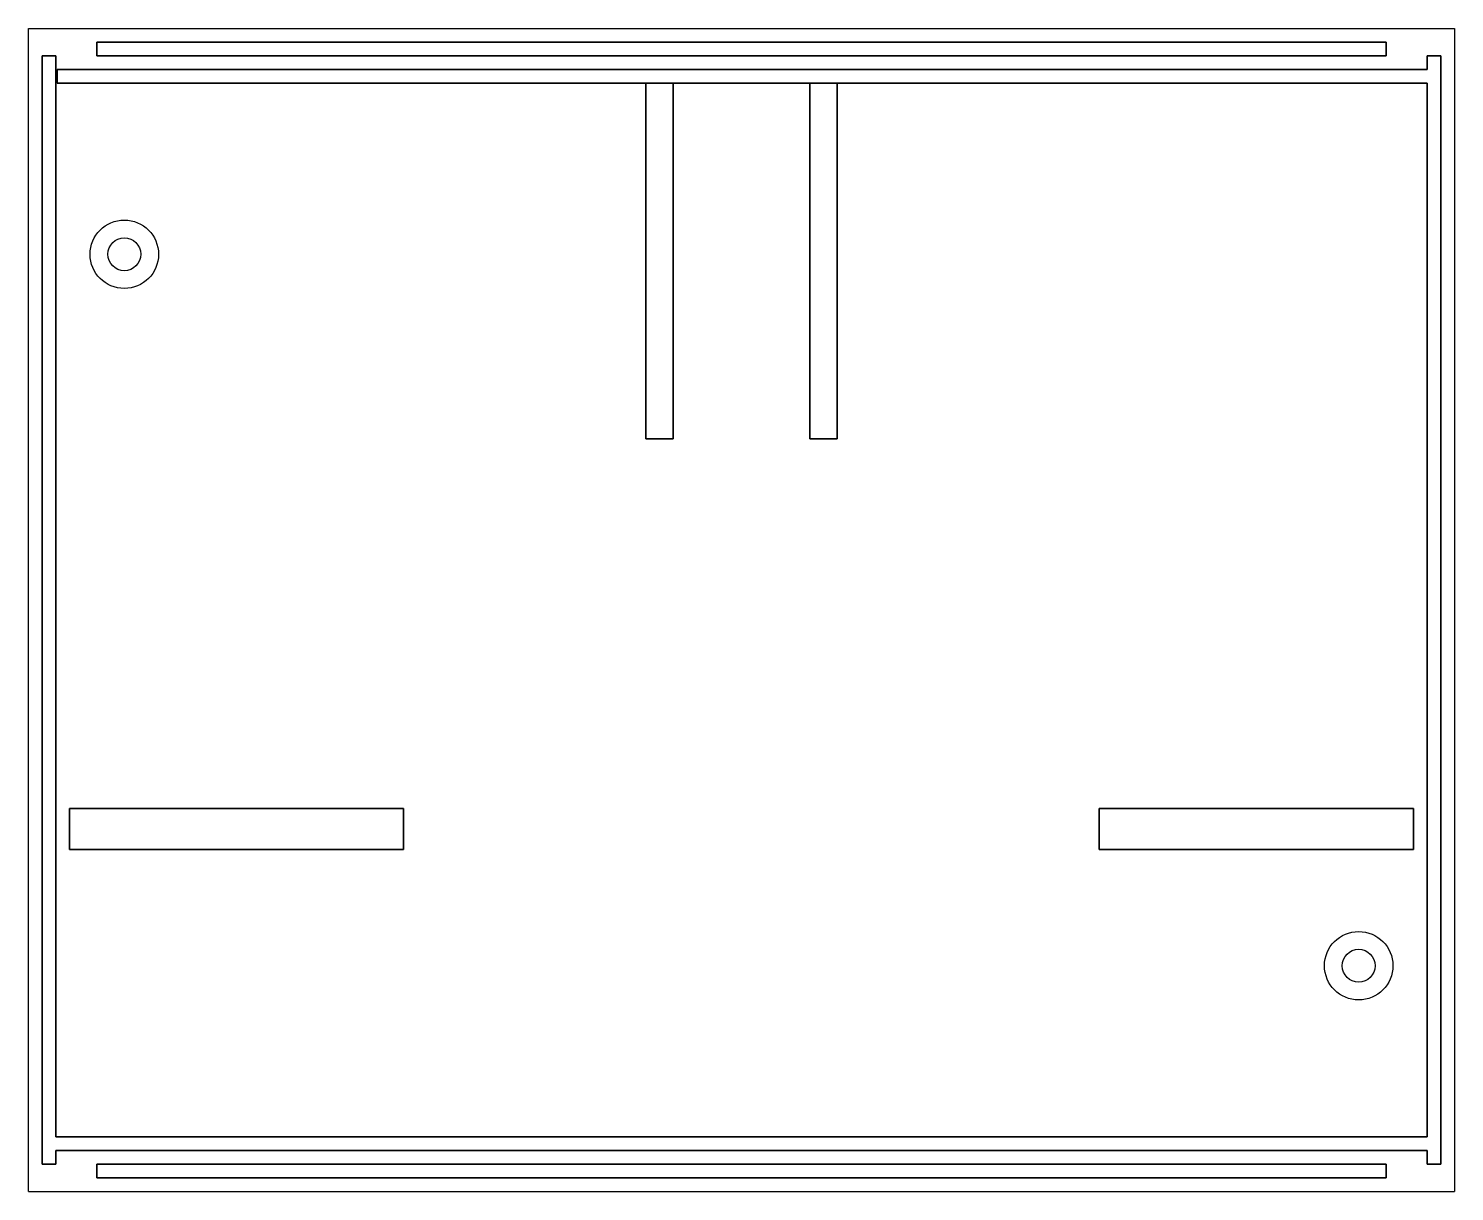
# Model space of a CAD drawing. Header units: millimetres. Extents: x -52 to 52, y 0 to 85.
import ezdxf

# ---------------------------------------------------------------- set-up
doc = ezdxf.new("R2010")
doc.units = ezdxf.units.MM
doc.layers.add('Body', color=7, linetype='CONTINUOUS')

msp = doc.modelspace()

# ---------------------------------------------------------------- linework, layer by layer
at = {"layer": 'Body'}
for p, q in [((-52.1, 85), (-52.1, 85, 2)), ((-52.1, 85), (52.1, 85)), ((-52.1, 85, 2), (52.1, 85, 2)), ((-52.1, 85), (-52.1, 85, 2)), ((-52.1, 0), (-52.1, 85)), ((-52.1, 0, 2), (-52.1, 85, 2)), ((-52.1, 85), (52.1, 85)), ((-52.1, 0), (-52.1, 85)), ((-52.1, 85, 2), (52.1, 85, 2)), ((-52.1, 0, 2), (-52.1, 85, 2)), ((52.1, 85), (52.1, 85, 2)), ((52.1, 85), (52.1, 85, 2)), ((52.1, 85), (52.1, 0)), ((52.1, 85, 2), (52.1, 0, 2)), ((52.1, 85), (52.1, 0)), ((52.1, 85, 2), (52.1, 0, 2)), ((-47.1, 84, 2), (-47.1, 83, 2)), ((47.1, 84, 2), (-47.1, 84, 2)), ((-47.1, 84, 2), (-47.1, 83, 2)), ((-47.1, 84, 2), (-47.1, 84, 5)), ((-47.1, 83, 5), (-47.1, 84, 5)), ((47.1, 84, 2), (-47.1, 84, 2)), ((-47.1, 84, 5), (47.1, 84, 5)), ((-47.1, 84, 2), (-47.1, 84, 5)), ((-47.1, 83, 5), (-47.1, 84, 5)), ((-47.1, 84, 5), (47.1, 84, 5)), ((47.1, 83, 2), (47.1, 84, 2)), ((47.1, 84, 2), (47.1, 84, 5)), ((47.1, 83, 2), (47.1, 84, 2)), ((47.1, 84, 5), (47.1, 83, 5)), ((47.1, 84, 2), (47.1, 84, 5)), ((47.1, 84, 5), (47.1, 83, 5)), ((-50.1, 83, 2), (-51.1, 83, 2)), ((-51.1, 83, 2), (-51.1, 2, 2)), ((-50.1, 83, 2), (-51.1, 83, 2)), ((-51.1, 83, 5), (-50.1, 83, 5)), ((-51.1, 83, 2), (-51.1, 83, 5)), ((-51.1, 83, 2), (-51.1, 2, 2)), ((-51.1, 83, 2), (-51.1, 83, 5)), ((-51.1, 2, 5), (-51.1, 83, 5)), ((-51.1, 83, 5), (-50.1, 83, 5)), ((-51.1, 2, 5), (-51.1, 83, 5)), ((-50.1, 4, 2), (-50.1, 83, 2)), ((-50.1, 4, 2), (-50.1, 83, 2)), ((-50.1, 83, 5), (-50.1, 4, 5)), ((-50.1, 83, 2), (-50.1, 83, 5)), ((-50.1, 83, 2), (-50.1, 83, 5)), ((-50.1, 83, 5), (-50.1, 4, 5)), ((-47.1, 83, 2), (47.1, 83, 2)), ((-47.1, 83, 2), (-47.1, 83, 5)), ((-47.1, 83, 2), (47.1, 83, 2)), ((-47.1, 83, 2), (-47.1, 83, 5)), ((47.1, 83, 5), (-47.1, 83, 5)), ((47.1, 83, 5), (-47.1, 83, 5)), ((47.1, 83, 2), (47.1, 83, 5)), ((47.1, 83, 2), (47.1, 83, 5)), ((51.1, 83, 2), (50.1, 83, 2)), ((50.1, 83, 2), (50.1, 82, 2)), ((51.1, 83, 2), (50.1, 83, 2)), ((50.1, 83, 5), (51.1, 83, 5)), ((50.1, 83, 2), (50.1, 83, 5)), ((50.1, 83, 2), (50.1, 82, 2)), ((50.1, 83, 2), (50.1, 83, 5)), ((50.1, 82, 5), (50.1, 83, 5)), ((50.1, 83, 5), (51.1, 83, 5)), ((50.1, 82, 5), (50.1, 83, 5)), ((51.1, 2, 2), (51.1, 83, 2)), ((51.1, 2, 2), (51.1, 83, 2)), ((51.1, 83, 5), (51.1, 2, 5)), ((51.1, 83, 2), (51.1, 83, 5)), ((51.1, 83, 2), (51.1, 83, 5)), ((51.1, 83, 5), (51.1, 2, 5)), ((-50, 82, 2), (50.1, 82, 2)), ((-50, 81, 2), (-50, 82, 2)), ((-50, 82, 2), (50.1, 82, 2)), ((-50, 82, 2), (-50, 82, 5)), ((50.1, 82, 5), (-50, 82, 5)), ((-50, 81, 2), (-50, 82, 2)), ((-50, 82, 5), (-50, 81, 5)), ((-50, 82, 2), (-50, 82, 5)), ((50.1, 82, 5), (-50, 82, 5)), ((-50, 82, 5), (-50, 81, 5)), ((50.1, 82, 5), (50.1, 82, 2)), ((50.1, 82, 5), (50.1, 82, 2)), ((-7, 81, 2), (-50, 81, 2)), ((-50, 81, 2), (-50, 81, 5)), ((-50, 81, 5), (50.1, 81, 5)), ((-50, 81, 5), (50.1, 81, 5)), ((-50, 81, 2), (-50, 81, 5)), ((-7, 81, 2), (-50, 81, 2)), ((-5, 81), (-7, 81)), ((-7, 81), (-7, 55)), ((-7, 55, 2), (-7, 81, 2)), ((-7, 81), (-7, 55)), ((-7, 55, 2), (-7, 81, 2)), ((-7, 81), (-7, 81, 2)), ((-7, 81), (-7, 81, 2)), ((-5, 81), (-7, 81)), ((-5, 55), (-5, 81)), ((-5, 81, 2), (-5, 55, 2)), ((5, 81, 2), (-5, 81, 2)), ((-5, 55), (-5, 81)), ((-5, 81), (-5, 81, 2)), ((-5, 81, 2), (-5, 55, 2)), ((-5, 81), (-5, 81, 2)), ((5, 81, 2), (-5, 81, 2)), ((7, 81), (5, 81)), ((5, 81), (5, 55)), ((5, 55, 2), (5, 81, 2)), ((5, 81), (5, 55)), ((5, 55, 2), (5, 81, 2)), ((5, 81), (5, 81, 2)), ((7, 81), (5, 81)), ((5, 81), (5, 81, 2)), ((7, 55), (7, 81)), ((7, 81, 2), (7, 55, 2)), ((50.1, 81, 2), (7, 81, 2)), ((7, 55), (7, 81)), ((7, 81), (7, 81, 2)), ((7, 81, 2), (7, 55, 2)), ((7, 81), (7, 81, 2)), ((50.1, 81, 2), (7, 81, 2)), ((50.1, 81, 2), (50.1, 4, 2)), ((50.1, 81, 2), (50.1, 4, 2)), ((50.1, 81, 2), (50.1, 81, 5)), ((50.1, 4, 5), (50.1, 81, 5)), ((50.1, 4, 5), (50.1, 81, 5)), ((50.1, 81, 2), (50.1, 81, 5)), ((-43.9, 68.5, 2), (-43.9, 68.5, 5)), ((-43.9, 68.5, 2), (-43.9, 68.5, 5)), ((-42.6, 68.5, 2), (-42.6, 68.5, 5)), ((-42.6, 68.5, 2), (-42.6, 68.5, 5)), ((-7, 55), (-5, 55)), ((-5, 55, 2), (-7, 55, 2)), ((-7, 55), (-5, 55)), ((-5, 55, 2), (-7, 55, 2)), ((-7, 55), (-7, 55, 2)), ((-7, 55), (-7, 55, 2)), ((-5, 55), (-5, 55, 2)), ((-5, 55), (-5, 55, 2)), ((5, 55), (7, 55)), ((7, 55, 2), (5, 55, 2)), ((5, 55), (7, 55)), ((7, 55, 2), (5, 55, 2)), ((5, 55), (5, 55, 2)), ((5, 55), (5, 55, 2)), ((7, 55), (7, 55, 2)), ((7, 55), (7, 55, 2)), ((-49.1, 28), (-49.1, 25)), ((-24.689737, 28), (-49.1, 28)), ((-49.1, 28, 2), (-24.689737, 28, 2)), ((-49.1, 25, 2), (-49.1, 28, 2)), ((-49.1, 28), (-49.1, 25)), ((-49.1, 25, 2), (-49.1, 28, 2)), ((-49.1, 28), (-49.1, 28, 2)), ((-24.689737, 28), (-49.1, 28)), ((-49.1, 28), (-49.1, 28, 2)), ((-49.1, 28, 2), (-24.689737, 28, 2)), ((-24.689737, 25), (-24.689737, 28)), ((-24.689737, 28, 2), (-24.689737, 25, 2)), ((-24.689737, 28), (-24.689737, 28, 2)), ((-24.689737, 25), (-24.689737, 28)), ((-24.689737, 28), (-24.689737, 28, 2)), ((-24.689737, 28, 2), (-24.689737, 25, 2)), ((26.130711, 28), (26.130711, 25)), ((49.1, 28), (26.130711, 28)), ((26.130711, 28, 2), (49.1, 28, 2)), ((26.130711, 25, 2), (26.130711, 28, 2)), ((26.130711, 28), (26.130711, 25)), ((26.130711, 25, 2), (26.130711, 28, 2)), ((26.130711, 28), (26.130711, 28, 2)), ((49.1, 28), (26.130711, 28)), ((26.130711, 28), (26.130711, 28, 2)), ((26.130711, 28, 2), (49.1, 28, 2)), ((49.1, 25), (49.1, 28)), ((49.1, 28, 2), (49.1, 25, 2)), ((49.1, 28), (49.1, 28, 2)), ((49.1, 25), (49.1, 28)), ((49.1, 28), (49.1, 28, 2)), ((49.1, 28, 2), (49.1, 25, 2)), ((-49.1, 25), (-24.689737, 25)), ((-24.689737, 25, 2), (-49.1, 25, 2)), ((-49.1, 25), (-49.1, 25, 2)), ((-49.1, 25), (-24.689737, 25)), ((-24.689737, 25, 2), (-49.1, 25, 2)), ((-49.1, 25), (-49.1, 25, 2)), ((-24.689737, 25), (-24.689737, 25, 2)), ((-24.689737, 25), (-24.689737, 25, 2)), ((26.130711, 25), (49.1, 25)), ((49.1, 25, 2), (26.130711, 25, 2)), ((26.130711, 25), (26.130711, 25, 2)), ((26.130711, 25), (49.1, 25)), ((49.1, 25, 2), (26.130711, 25, 2)), ((26.130711, 25), (26.130711, 25, 2)), ((49.1, 25), (49.1, 25, 2)), ((49.1, 25), (49.1, 25, 2)), ((46.3, 16.5, 2), (46.3, 16.5, 5)), ((46.3, 16.5, 2), (46.3, 16.5, 5)), ((47.6, 16.5, 2), (47.6, 16.5, 5)), ((47.6, 16.5, 2), (47.6, 16.5, 5)), ((-50.1, 4, 2), (50.1, 4, 2)), ((-50.1, 4, 2), (50.1, 4, 2)), ((-50.1, 4, 2), (-50.1, 4, 5)), ((50.1, 4, 5), (-50.1, 4, 5)), ((-50.1, 4, 2), (-50.1, 4, 5)), ((50.1, 4, 5), (-50.1, 4, 5)), ((50.1, 4, 5), (50.1, 4, 2)), ((50.1, 4, 5), (50.1, 4, 2)), ((-50.1, 3, 2), (50.1, 3, 2)), ((-50.1, 2, 2), (-50.1, 3, 2)), ((-50.1, 3, 2), (50.1, 3, 2)), ((-50.1, 3, 2), (-50.1, 3, 5)), ((50.1, 3, 5), (-50.1, 3, 5)), ((-50.1, 2, 2), (-50.1, 3, 2)), ((-50.1, 3, 5), (-50.1, 2, 5)), ((-50.1, 3, 2), (-50.1, 3, 5)), ((50.1, 3, 5), (-50.1, 3, 5)), ((-50.1, 3, 5), (-50.1, 2, 5)), ((50.1, 3, 2), (50.1, 2, 2)), ((50.1, 3, 5), (50.1, 3, 2)), ((50.1, 3, 2), (50.1, 2, 2)), ((50.1, 3, 5), (50.1, 3, 2)), ((50.1, 2, 5), (50.1, 3, 5)), ((50.1, 2, 5), (50.1, 3, 5)), ((-51.1, 2, 2), (-50.1, 2, 2)), ((-51.1, 2, 2), (-51.1, 2, 5)), ((-51.1, 2, 2), (-50.1, 2, 2)), ((-51.1, 2, 2), (-51.1, 2, 5)), ((-50.1, 2, 5), (-51.1, 2, 5)), ((-50.1, 2, 5), (-51.1, 2, 5)), ((-50.1, 2, 2), (-50.1, 2, 5)), ((-50.1, 2, 2), (-50.1, 2, 5)), ((-47.1, 2, 2), (-47.1, 1, 2)), ((47.1, 2, 2), (-47.1, 2, 2)), ((-47.1, 2, 2), (-47.1, 1, 2)), ((-47.1, 2, 2), (-47.1, 2, 5)), ((-47.1, 1, 5), (-47.1, 2, 5)), ((47.1, 2, 2), (-47.1, 2, 2)), ((-47.1, 2, 5), (47.1, 2, 5)), ((-47.1, 2, 2), (-47.1, 2, 5)), ((-47.1, 1, 5), (-47.1, 2, 5)), ((-47.1, 2, 5), (47.1, 2, 5)), ((47.1, 1, 2), (47.1, 2, 2)), ((47.1, 2, 2), (47.1, 2, 5)), ((47.1, 1, 2), (47.1, 2, 2)), ((47.1, 2, 5), (47.1, 1, 5)), ((47.1, 2, 2), (47.1, 2, 5)), ((47.1, 2, 5), (47.1, 1, 5)), ((50.1, 2, 2), (51.1, 2, 2)), ((50.1, 2, 2), (50.1, 2, 5)), ((50.1, 2, 2), (51.1, 2, 2)), ((50.1, 2, 2), (50.1, 2, 5)), ((51.1, 2, 5), (50.1, 2, 5)), ((51.1, 2, 5), (50.1, 2, 5)), ((51.1, 2, 2), (51.1, 2, 5)), ((51.1, 2, 2), (51.1, 2, 5)), ((-52.1, 0), (-52.1, 0, 2)), ((-52.1, 0), (52.1, 0)), ((-52.1, 0, 2), (52.1, 0, 2)), ((-52.1, 0, 2), (52.1, 0, 2)), ((-52.1, 0), (-52.1, 0, 2)), ((-52.1, 0), (52.1, 0)), ((47.1, 1, 2), (-47.1, 1, 2)), ((-47.1, 1, 2), (-47.1, 1, 5)), ((47.1, 1, 2), (-47.1, 1, 2)), ((-47.1, 1, 5), (47.1, 1, 5)), ((-47.1, 1, 2), (-47.1, 1, 5)), ((-47.1, 1, 5), (47.1, 1, 5)), ((47.1, 1, 2), (47.1, 1, 5)), ((47.1, 1, 2), (47.1, 1, 5)), ((52.1, 0), (52.1, 0, 2)), ((52.1, 0), (52.1, 0, 2))]:
    msp.add_line(p, q, dxfattribs=at)
for centre, radius in [((-45.1, 68.5, 2), 2.5), ((-45.1, 68.5, 2), 2.5), ((-45.1, 68.5, 5), 2.5), ((-45.1, 68.5, 5), 2.5), ((-45.1, 68.5, 5), 1.2), ((-45.1, 68.5, 2), 1.2), ((-45.1, 68.5, 5), 1.2), ((-45.1, 68.5, 2), 1.2), ((45.1, 16.5, 2), 2.5), ((45.1, 16.5, 2), 2.5), ((45.1, 16.5, 5), 2.5), ((45.1, 16.5, 5), 2.5), ((45.1, 16.5, 5), 1.2), ((45.1, 16.5, 2), 1.2), ((45.1, 16.5, 5), 1.2), ((45.1, 16.5, 2), 1.2)]:
    msp.add_circle(centre, radius, dxfattribs=at)

doc.saveas('drawing.dxf')
